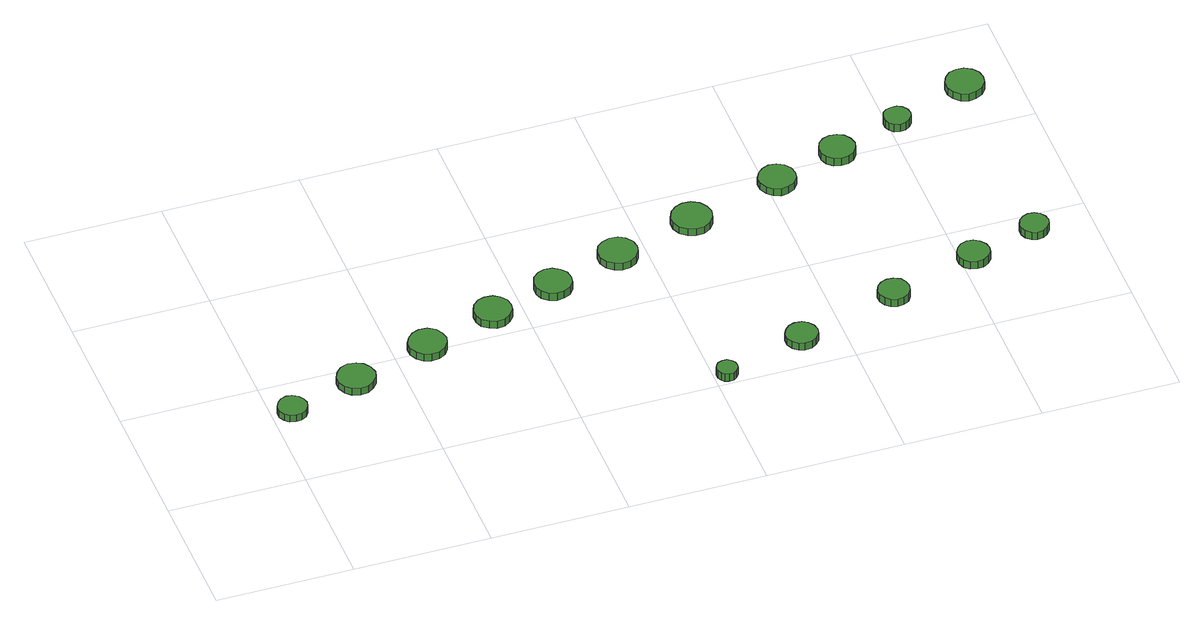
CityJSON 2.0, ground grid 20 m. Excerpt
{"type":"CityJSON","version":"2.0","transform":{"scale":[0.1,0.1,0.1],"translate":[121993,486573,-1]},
"CityObjects":{
"tree1":{"type":"SolitaryVegetationObject","attributes":{"function":"something"},"geometry":[{"type":"MultiSurface","lod":"1","boundaries":[[[0,1,2,3,4,5,6,7,8,9,10,11,12,13,14]],[[15,16,17,18,19,20,21,22,23,24,25,26,27,28,29]],[[0,29,28,1]],[[1,28,27,2]],[[2,27,26,3]],[[3,26,25,4]],[[4,25,24,5]],[[5,24,23,6]],[[6,23,22,7]],[[7,22,21,8]],[[8,21,20,9]],[[9,20,19,10]],[[10,19,18,11]],[[11,18,17,12]],[[12,17,16,13]],[[13,16,15,14]],[[14,15,29,0]]]}]},
"tree2":{"type":"SolitaryVegetationObject","attributes":{"function":"something"},"geometry":[{"type":"MultiSurface","lod":"1","boundaries":[[[30,31,32,33,34,35,36,37,38,39,40,41,42,43,44]],[[45,46,47,48,49,50,51,52,53,54,55,56,57,58,59]],[[30,59,58,31]],[[31,58,57,32]],[[32,57,56,33]],[[33,56,55,34]],[[34,55,54,35]],[[35,54,53,36]],[[36,53,52,37]],[[37,52,51,38]],[[38,51,50,39]],[[39,50,49,40]],[[40,49,48,41]],[[41,48,47,42]],[[42,47,46,43]],[[43,46,45,44]],[[44,45,59,30]]]}]},
"tree3":{"type":"SolitaryVegetationObject","attributes":{"function":"something"},"geometry":[{"type":"MultiSurface","lod":"1","boundaries":[[[60,61,62,63,64,65,66,67,68,69,70,71,72,73,74]],[[75,76,77,78,79,80,81,82,83,84,85,86,87,88,89]],[[60,89,88,61]],[[61,88,87,62]],[[62,87,86,63]],[[63,86,85,64]],[[64,85,84,65]],[[65,84,83,66]],[[66,83,82,67]],[[67,82,81,68]],[[68,81,80,69]],[[69,80,79,70]],[[70,79,78,71]],[[71,78,77,72]],[[72,77,76,73]],[[73,76,75,74]],[[74,75,89,60]]]}]},
"tree4":{"type":"SolitaryVegetationObject","attributes":{"function":"something"},"geometry":[{"type":"MultiSurface","lod":"1","boundaries":[[[90,91,92,93,94,95,96,97,98,99,100,101,102,103,104]],[[105,106,107,108,109,110,111,112,113,114,115,116,117,118,119]],[[90,119,118,91]],[[91,118,117,92]],[[92,117,116,93]],[[93,116,115,94]],[[94,115,114,95]],[[95,114,113,96]],[[96,113,112,97]],[[97,112,111,98]],[[98,111,110,99]],[[99,110,109,100]],[[100,109,108,101]],[[101,108,107,102]],[[102,107,106,103]],[[103,106,105,104]],[[104,105,119,90]]]}]},
"tree5":{"type":"SolitaryVegetationObject","attributes":{"function":"something"},"geometry":[{"type":"MultiSurface","lod":"1","boundaries":[[[120,121,122,123,124,125,126,127,128,129,130,131,132,133,134]],[[135,136,137,138,139,140,141,142,143,144,145,146,147,148,149]],[[120,149,148,121]],[[121,148,147,122]],[[122,147,146,123]],[[123,146,145,124]],[[124,145,144,125]],[[125,144,143,126]],[[126,143,142,127]],[[127,142,141,128]],[[128,141,140,129]],[[129,140,139,130]],[[130,139,138,131]],[[131,138,137,132]],[[132,137,136,133]],[[133,136,135,134]],[[134,135,149,120]]]}]},
"tree6":{"type":"SolitaryVegetationObject","attributes":{"function":"something"},"geometry":[{"type":"MultiSurface","lod":"1","boundaries":[[[150,151,152,153,154,155,156,157,158,159,160,161,162,163,164]],[[165,166,167,168,169,170,171,172,173,174,175,176,177,178,179]],[[150,179,178,151]],[[151,178,177,152]],[[152,177,176,153]],[[153,176,175,154]],[[154,175,174,155]],[[155,174,173,156]],[[156,173,172,157]],[[157,172,171,158]],[[158,171,170,159]],[[159,170,169,160]],[[160,169,168,161]],[[161,168,167,162]],[[162,167,166,163]],[[163,166,165,164]],[[164,165,179,150]]]}]},
"tree7":{"type":"SolitaryVegetationObject","attributes":{"function":"something"},"geometry":[{"type":"MultiSurface","lod":"1","boundaries":[[[180,181,182,183,184,185,186,187,188,189,190,191,192,193,194]],[[195,196,197,198,199,200,201,202,203,204,205,206,207,208,209]],[[180,209,208,181]],[[181,208,207,182]],[[182,207,206,183]],[[183,206,205,184]],[[184,205,204,185]],[[185,204,203,186]],[[186,203,202,187]],[[187,202,201,188]],[[188,201,200,189]],[[189,200,199,190]],[[190,199,198,191]],[[191,198,197,192]],[[192,197,196,193]],[[193,196,195,194]],[[194,195,209,180]]]}]},
"tree8":{"type":"SolitaryVegetationObject","attributes":{"function":"something"},"geometry":[{"type":"MultiSurface","lod":"1","boundaries":[[[210,211,212,213,214,215,216,217,218,219,220,221,222,223,224]],[[225,226,227,228,229,230,231,232,233,234,235,236,237,238,239]],[[210,239,238,211]],[[211,238,237,212]],[[212,237,236,213]],[[213,236,235,214]],[[214,235,234,215]],[[215,234,233,216]],[[216,233,232,217]],[[217,232,231,218]],[[218,231,230,219]],[[219,230,229,220]],[[220,229,228,221]],[[221,228,227,222]],[[222,227,226,223]],[[223,226,225,224]],[[224,225,239,210]]]}]},
"tree9":{"type":"SolitaryVegetationObject","attributes":{"function":"something"},"geometry":[{"type":"MultiSurface","lod":"1","boundaries":[[[240,241,242,243,244,245,246,247,248,249,250,251,252,253,254]],[[255,256,257,258,259,260,261,262,263,264,265,266,267,268,269]],[[240,269,268,241]],[[241,268,267,242]],[[242,267,266,243]],[[243,266,265,244]],[[244,265,264,245]],[[245,264,263,246]],[[246,263,262,247]],[[247,262,261,248]],[[248,261,260,249]],[[249,260,259,250]],[[250,259,258,251]],[[251,258,257,252]],[[252,257,256,253]],[[253,256,255,254]],[[254,255,269,240]]]}]},
"tree10":{"type":"SolitaryVegetationObject","attributes":{"function":"something"},"geometry":[{"type":"MultiSurface","lod":"1","boundaries":[[[270,271,272,273,274,275,276,277,278,279,280,281,282,283,284]],[[285,286,287,288,289,290,291,292,293,294,295,296,297,298,299]],[[270,299,298,271]],[[271,298,297,272]],[[272,297,296,273]],[[273,296,295,274]],[[274,295,294,275]],[[275,294,293,276]],[[276,293,292,277]],[[277,292,291,278]],[[278,291,290,279]],[[279,290,289,280]],[[280,289,288,281]],[[281,288,287,282]],[[282,287,286,283]],[[283,286,285,284]],[[284,285,299,270]]]}]},
"tree11":{"type":"SolitaryVegetationObject","attributes":{"function":"something"},"geometry":[{"type":"MultiSurface","lod":"1","boundaries":[[[300,301,302,303,304,305,306,307,308,309,310,311,312,313,314]],[[315,316,317,318,319,320,321,322,323,324,325,326,327,328,329]],[[300,329,328,301]],[[301,328,327,302]],[[302,327,326,303]],[[303,326,325,304]],[[304,325,324,305]],[[305,324,323,306]],[[306,323,322,307]],[[307,322,321,308]],[[308,321,320,309]],[[309,320,319,310]],[[310,319,318,311]],[[311,318,317,312]],[[312,317,316,313]],[[313,316,315,314]],[[314,315,329,300]]]}]},
"tree12":{"type":"SolitaryVegetationObject","attributes":{"function":"something"},"geometry":[{"type":"MultiSurface","lod":"1","boundaries":[[[330,331,332,333,334,335,336,337,338,339,340,341,342,343,344]],[[345,346,347,348,349,350,351,352,353,354,355,356,357,358,359]],[[330,359,358,331]],[[331,358,357,332]],[[332,357,356,333]],[[333,356,355,334]],[[334,355,354,335]],[[335,354,353,336]],[[336,353,352,337]],[[337,352,351,338]],[[338,351,350,339]],[[339,350,349,340]],[[340,349,348,341]],[[341,348,347,342]],[[342,347,346,343]],[[343,346,345,344]],[[344,345,359,330]]]}]},
"tree13":{"type":"SolitaryVegetationObject","attributes":{"function":"something"},"geometry":[{"type":"MultiSurface","lod":"1","boundaries":[[[360,361,362,363,364,365,366,367,368,369,370,371,372,373,374]],[[375,376,377,378,379,380,381,382,383,384,385,386,387,388,389]],[[360,389,388,361]],[[361,388,387,362]],[[362,387,386,363]],[[363,386,385,364]],[[364,385,384,365]],[[365,384,383,366]],[[366,383,382,367]],[[367,382,381,368]],[[368,381,380,369]],[[369,380,379,370]],[[370,379,378,371]],[[371,378,377,372]],[[372,377,376,373]],[[373,376,375,374]],[[374,375,389,360]]]}]},
"tree14":{"type":"SolitaryVegetationObject","attributes":{"function":"something"},"geometry":[{"type":"MultiSurface","lod":"1","boundaries":[[[390,391,392,393,394,395,396,397,398,399,400,401,402,403,404]],[[405,406,407,408,409,410,411,412,413,414,415,416,417,418,419]],[[390,419,418,391]],[[391,418,417,392]],[[392,417,416,393]],[[393,416,415,394]],[[394,415,414,395]],[[395,414,413,396]],[[396,413,412,397]],[[397,412,411,398]],[[398,411,410,399]],[[399,410,409,400]],[[400,409,408,401]],[[401,408,407,402]],[[402,407,406,403]],[[403,406,405,404]],[[404,405,419,390]]]}]},
"tree15":{"type":"SolitaryVegetationObject","attributes":{"function":"something"},"geometry":[{"type":"MultiSurface","lod":"1","boundaries":[[[420,421,422,423,424,425,426,427,428,429,430,431,432,433,434]],[[435,436,437,438,439,440,441,442,443,444,445,446,447,448,449]],[[420,449,448,421]],[[421,448,447,422]],[[422,447,446,423]],[[423,446,445,424]],[[424,445,444,425]],[[425,444,443,426]],[[426,443,442,427]],[[427,442,441,428]],[[428,441,440,429]],[[429,440,439,430]],[[430,439,438,431]],[[431,438,437,432]],[[432,437,436,433]],[[433,436,435,434]],[[434,435,449,420]]]}]},
"tree16":{"type":"SolitaryVegetationObject","attributes":{"function":"something"},"geometry":[{"type":"MultiSurface","lod":"1","boundaries":[[[450,451,452,453,454,455,456,457,458,459,460,461,462,463,464]],[[465,466,467,468,469,470,471,472,473,474,475,476,477,478,479]],[[450,479,478,451]],[[451,478,477,452]],[[452,477,476,453]],[[453,476,475,454]],[[454,475,474,455]],[[455,474,473,456]],[[456,473,472,457]],[[457,472,471,458]],[[458,471,470,459]],[[459,470,469,460]],[[460,469,468,461]],[[461,468,467,462]],[[462,467,466,463]],[[463,466,465,464]],[[464,465,479,450]]]}]}
},
"vertices":[
[51,141,17],[49,149,17],[44,156,17],[36,161,17],[28,162,17],[19,159,17],[13,153,17],[9,145,17],[9,136,17],[13,128,17],[19,122,17],[28,120,17],[36,121,17],[44,125,17],[49,132,17],[49,132,5],[44,125,5],[36,121,5],[28,120,5],[19,122,5],[13,128,5],[9,136,5],[9,145,5],[13,153,5],[19,159,5],[28,162,5],[36,161,5],[44,156,5],[49,149,5],[51,141,5],
[161,171,17],[158,182,17],[151,192,17],[142,197,17],[130,199,17],[119,195,17],[111,187,17],[106,177,17],[106,166,17],[111,155,17],[119,147,17],[130,144,17],[142,145,17],[151,151,17],[158,160,17],[158,160,5],[151,151,5],[142,145,5],[130,144,5],[119,147,5],[111,155,5],[106,166,5],[106,177,5],[111,187,5],[119,195,5],[130,199,5],[142,197,5],[151,192,5],[158,182,5],[161,171,5],
[277,207,17],[274,218,17],[268,228,17],[258,234,17],[246,235,17],[235,231,17],[227,223,17],[222,213,17],[222,201,17],[227,191,17],[235,183,17],[246,180,17],[258,181,17],[268,187,17],[274,196,17],[274,196,5],[268,187,5],[258,181,5],[246,180,5],[235,183,5],[227,191,5],[222,201,5],[222,213,5],[227,223,5],[235,231,5],[246,235,5],[258,234,5],[268,228,5],[274,218,5],[277,207,5],
[383,242,18],[381,253,18],[374,262,18],[365,268,18],[353,269,18],[343,266,18],[334,258,18],[330,248,18],[330,236,18],[334,226,18],[343,219,18],[353,215,18],[365,216,18],[374,222,18],[381,231,18],[381,231,5],[374,222,5],[365,216,5],[353,215,5],[343,219,5],[334,226,5],[330,236,5],[330,248,5],[334,258,5],[343,266,5],[353,269,5],[365,268,5],[374,262,5],[381,253,5],[383,242,5],
[480,270,18],[478,281,18],[471,290,18],[461,296,18],[450,297,18],[440,294,18],[431,286,18],[427,276,18],[427,265,18],[431,255,18],[440,247,18],[450,244,18],[461,245,18],[471,250,18],[478,259,18],[478,259,5],[471,250,5],[461,245,5],[450,244,5],[440,247,5],[431,255,5],[427,265,5],[427,276,5],[431,286,5],[440,294,5],[450,297,5],[461,296,5],[471,290,5],[478,281,5],[480,270,5],
[634,20,18],[633,26,18],[629,31,18],[624,35,18],[617,35,18],[611,33,18],[607,29,18],[604,23,18],[604,17,18],[607,11,18],[611,7,18],[617,5,18],[624,5,18],[629,9,18],[633,14,18],[633,14,5],[629,9,5],[624,5,5],[617,5,5],[611,7,5],[607,11,5],[604,17,5],[604,23,5],[607,29,5],[611,33,5],[617,35,5],[624,35,5],[629,31,5],[633,26,5],[634,20,5],
[587,303,17],[585,314,17],[578,324,17],[568,330,17],[556,331,17],[545,327,17],[536,320,17],[531,309,17],[531,297,17],[536,286,17],[545,279,17],[556,275,17],[568,276,17],[578,282,17],[585,292,17],[585,292,5],[578,282,5],[568,276,5],[556,275,5],[545,279,5],[536,286,5],[531,297,5],[531,309,5],[536,320,5],[545,327,5],[556,331,5],[568,330,5],[578,324,5],[585,314,5],[587,303,5],
[763,55,18],[761,64,18],[755,72,18],[747,77,18],[737,78,18],[728,75,18],[721,68,18],[717,60,18],[717,50,18],[721,41,18],[728,35,18],[737,32,18],[747,33,18],[755,38,18],[761,45,18],[761,45,6],[755,38,6],[747,33,6],[737,32,6],[728,35,6],[721,41,6],[717,50,6],[717,60,6],[721,68,6],[728,75,6],[737,78,6],[747,77,6],[755,72,6],[761,64,6],[763,55,6],
[708,339,17],[705,351,17],[698,361,17],[687,367,17],[675,368,17],[664,364,17],[655,356,17],[650,345,17],[650,333,17],[655,322,17],[664,314,17],[675,310,17],[687,311,17],[698,317,17],[705,327,17],[705,327,5],[698,317,5],[687,311,5],[675,310,5],[664,314,5],[655,322,5],[650,333,5],[650,345,5],[655,356,5],[664,364,5],[675,368,5],[687,367,5],[698,361,5],[705,351,5],[708,339,5],
[912,101,18],[910,110,18],[905,118,18],[896,122,18],[887,123,18],[878,120,18],[871,114,18],[867,105,18],[867,96,18],[871,87,18],[878,81,18],[887,78,18],[896,79,18],[905,83,18],[910,91,18],[910,91,5],[905,83,5],[896,79,5],[887,78,5],[878,81,5],[871,87,5],[867,96,5],[867,105,5],[871,114,5],[878,120,5],[887,123,5],[896,122,5],[905,118,5],[910,110,5],[912,101,5],
[843,378,17],[841,389,17],[834,398,17],[824,404,17],[813,405,17],[803,401,17],[795,394,17],[790,384,17],[790,373,17],[795,362,17],[803,355,17],[813,351,17],[824,353,17],[834,358,17],[841,367,17],[841,367,5],[834,358,5],[824,353,5],[813,351,5],[803,355,5],[795,362,5],[790,373,5],[790,384,5],[795,394,5],[803,401,5],[813,405,5],[824,404,5],[834,398,5],[841,389,5],[843,378,5],
[940,407,20],[937,418,20],[931,427,20],[922,432,20],[911,433,20],[901,430,20],[893,423,20],[889,413,20],[889,402,20],[893,392,20],[901,385,20],[911,382,20],[922,383,20],[931,388,20],[937,397,20],[937,397,7],[931,388,7],[922,383,7],[911,382,7],[901,385,7],[893,392,7],[889,402,7],[889,413,7],[893,423,7],[901,430,7],[911,433,7],[922,432,7],[931,427,7],[937,418,7],[940,407,7],
[1042,140,18],[1040,149,18],[1034,157,18],[1026,162,18],[1017,163,18],[1007,160,18],[1000,153,18],[996,145,18],[996,135,18],[1000,126,18],[1007,120,18],[1017,117,18],[1026,118,18],[1034,123,18],[1040,130,18],[1040,130,5],[1034,123,5],[1026,118,5],[1017,117,5],[1007,120,5],[1000,126,5],[996,135,5],[996,145,5],[1000,153,5],[1007,160,5],[1017,163,5],[1026,162,5],[1034,157,5],[1040,149,5],[1042,140,5],
[1032,439,23],[1030,447,23],[1025,454,23],[1018,458,23],[1010,458,23],[1002,456,23],[996,451,23],[993,443,23],[993,435,23],[996,428,23],[1002,422,23],[1010,420,23],[1018,421,23],[1025,425,23],[1030,431,23],[1030,431,10],[1025,425,10],[1018,421,10],[1010,420,10],[1002,422,10],[996,428,10],[993,435,10],[993,443,10],[996,451,10],[1002,456,10],[1010,458,10],[1018,458,10],[1025,454,10],[1030,447,10],[1032,439,10],
[1138,169,18],[1136,178,18],[1131,185,18],[1124,189,18],[1115,190,18],[1107,187,18],[1100,181,18],[1097,173,18],[1097,165,18],[1100,157,18],[1107,151,18],[1115,148,18],[1124,149,18],[1131,154,18],[1136,161,18],[1136,161,5],[1131,154,5],[1124,149,5],[1115,148,5],[1107,151,5],[1100,157,5],[1097,165,5],[1097,173,5],[1100,181,5],[1107,187,5],[1115,190,5],[1124,189,5],[1131,185,5],[1136,178,5],[1138,169,5],
[1149,473,27],[1147,484,27],[1140,493,27],[1130,499,27],[1119,500,27],[1108,497,27],[1100,489,27],[1095,479,27],[1095,467,27],[1100,457,27],[1108,449,27],[1119,445,27],[1130,447,27],[1140,452,27],[1147,462,27],[1147,462,14],[1140,452,14],[1130,447,14],[1119,445,14],[1108,449,14],[1100,457,14],[1095,467,14],[1095,479,14],[1100,489,14],[1108,497,14],[1119,500,14],[1130,499,14],[1140,493,14],[1147,484,14],[1149,473,14]
]}
